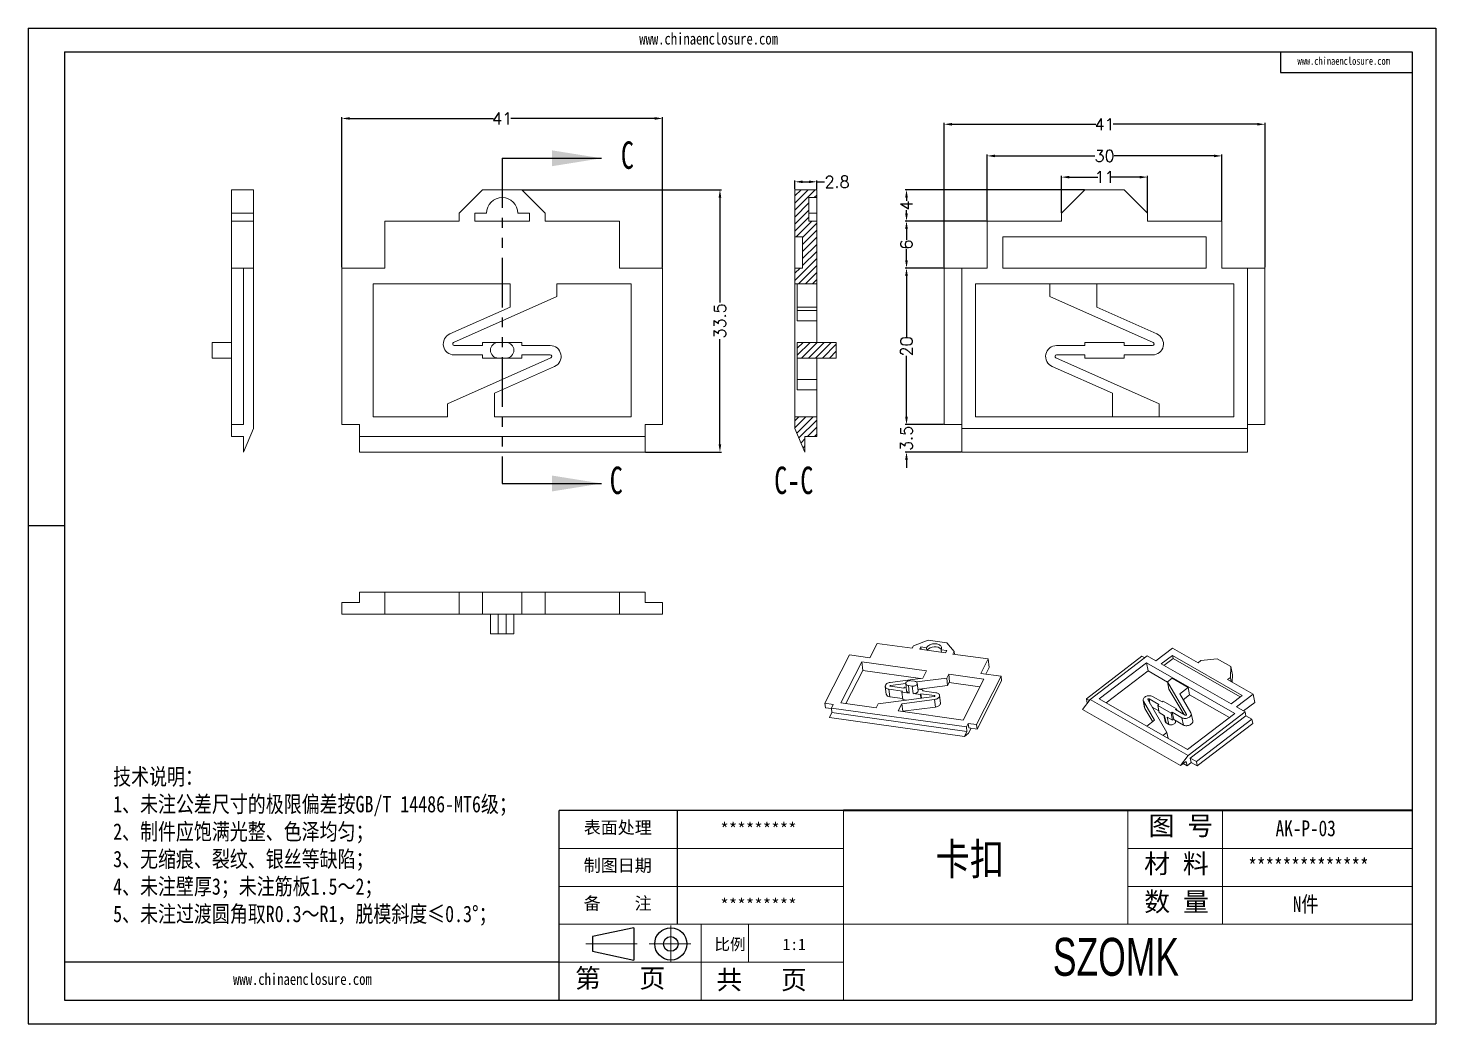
# Model space of a CAD drawing. Header units: inches. Extents: x 1571 to 2672, y 1089 to 1376.
# Drawn here: x 1571.1 to 1750.9, y 1088.5 to 1215.7 of the extents above; entities that cross this region are included whole.
import ezdxf

# ---------------------------------------------------------------- set-up
doc = ezdxf.new("R2010")
doc.units = ezdxf.units.IN
doc.linetypes.add('CENTER2', pattern=[28.575, 19.05, -3.175, 3.175, -3.175])
doc.linetypes.add('PHANTOM', pattern=[12.7, 6.35, -1.27, 1.27, -1.27, 1.27, -1.27])
doc.layers.add('文字', color=81, linetype='Continuous')
for name, color, linetype, lineweight in [('粗实线', 7, 'Continuous', 30), ('细实线', 3, 'Continuous', 9), ('细点划线', 2, 'CENTER2', 9)]:
    doc.layers.add(name, color=color, linetype=linetype, lineweight=lineweight)
doc.styles.add('SLDTEXTSTYLE5', font='TXT', dxfattribs={"width": 0.7})
doc.styles.get("Standard").update_dxf_attribs({"font": 'txt', "bigfont": 'gbcbig.shx'})
doc.styles.add('宋体', font='', dxfattribs={"width": 0.8, "height": 3.5})
doc.styles.add('长仿宋', font='', dxfattribs={"width": 0.7, "height": 4})
doc.styles.get('宋体').set_extended_font_data('SimSun')
doc.styles.get('长仿宋').set_extended_font_data('SimSun')
doc.dimstyles.new('1.5', dxfattribs={"dimtxt": 1.5, "dimasz": 1, "dimexe": 0.18, "dimexo": 0.0625, "dimgap": 0.1, "dimtad": 0, "dimzin": 9, "dimdsep": 46, "dimtxsty": 'Standard', "dimcen": 0.5, "dimclrd": 3, "dimclre": 3, "dimadec": 0, "dimazin": 2, "dimtfac": 1, "dimtofl": 0, "dimtmove": 0, "dimatfit": 3, "dimfxl": 0, "dimtolj": 1, "dimtzin": 0, "dimarcsym": 0})
pattern_1 = [(45, (-864.78535, -720.82306), (-0.4490128, 0.4490128), [])]
pattern_2 = [(45, (1032.9698, 539.2042), (-2.245064, 2.245064), [])]

# ---------------------------------------------------------------- blocks, each defined once
blk = doc.blocks.new('*D141')
at = {"color": 3, "lineweight": -2, "transparency": 16777216}
for p, q in [((1611.15, 1185.12), (1611.15, 1204.34)), ((1612.15, 1204.16), (1630.55, 1204.16)), ((1651.15, 1204.16), (1632.75, 1204.16)), ((1652.15, 1185.12), (1652.15, 1204.34))]:
    blk.add_line(p, q, dxfattribs=at)
at = {"color": 3, "transparency": 16777216}
for points in [[(1612.15, 1204.33), (1612.15, 1204), (1611.15, 1204.16)], [(1651.15, 1204.33), (1651.15, 1204), (1652.15, 1204.16)]]:
    blk.add_solid(points, dxfattribs=at)
at = {"layer": 'Defpoints', "color": 0, "transparency": 16777216}
for p in [(1652.15, 1204.16), (1611.15, 1185.05), (1652.15, 1185.05)]:
    blk.add_point(p, dxfattribs=at)
at = {"color": 0, "transparency": 16777216, "insert": (1631.65, 1204.16), "char_height": 1.5, "attachment_point": 5}
blk.add_mtext('\\A1;41', dxfattribs=at)
blk = doc.blocks.new('*D142')
at = {"color": 3, "lineweight": -2, "transparency": 16777216}
for p, q in [((1634.21, 1195.05), (1659.65, 1195.05)), ((1659.47, 1194.05), (1659.47, 1180.65)), ((1659.47, 1162.55), (1659.47, 1175.95)), ((1649.96, 1161.55), (1659.65, 1161.55))]:
    blk.add_line(p, q, dxfattribs=at)
at = {"color": 3, "transparency": 16777216}
for points in [[(1659.3, 1194.05), (1659.64, 1194.05), (1659.47, 1195.05)], [(1659.3, 1162.55), (1659.64, 1162.55), (1659.47, 1161.55)]]:
    blk.add_solid(points, dxfattribs=at)
at = {"layer": 'Defpoints', "color": 0, "transparency": 16777216}
for p in [(1634.15, 1195.05), (1649.9, 1161.55), (1659.47, 1161.55)]:
    blk.add_point(p, dxfattribs=at)
at = {"color": 0, "transparency": 16777216, "insert": (1659.47, 1178.3), "char_height": 1.5, "attachment_point": 5, "rotation": 90}
blk.add_mtext('\\A1;33.5', dxfattribs=at)
blk = doc.blocks.new('*D143')
at = {"color": 3, "lineweight": -2, "transparency": 16777216}
for p, q in [((1669.04, 1195.12), (1669.04, 1196.25)), ((1671.84, 1195.12), (1671.84, 1196.25)), ((1670.04, 1196.07), (1670.84, 1196.07)), ((1671.84, 1196.07), (1672.84, 1196.07))]:
    blk.add_line(p, q, dxfattribs=at)
at = {"color": 3, "transparency": 16777216}
for points in [[(1670.04, 1196.24), (1670.04, 1195.9), (1669.04, 1196.07)], [(1670.84, 1196.24), (1670.84, 1195.9), (1671.84, 1196.07)]]:
    blk.add_solid(points, dxfattribs=at)
at = {"layer": 'Defpoints', "color": 0, "transparency": 16777216}
for p in [(1669.04, 1195.05), (1671.84, 1196.07), (1671.84, 1195.05)]:
    blk.add_point(p, dxfattribs=at)
at = {"color": 0, "transparency": 16777216, "insert": (1674.44, 1196.07), "char_height": 1.5, "attachment_point": 5}
blk.add_mtext('\\A1;2.8', dxfattribs=at)
blk = doc.blocks.new('*D144')
at = {"color": 3, "lineweight": -2, "transparency": 16777216}
for p, q in [((1683.31, 1166.05), (1683.31, 1167.05)), ((1688.05, 1165.05), (1683.13, 1165.05)), ((1690.3, 1161.55), (1683.13, 1161.55)), ((1683.31, 1160.55), (1683.31, 1159.55))]:
    blk.add_line(p, q, dxfattribs=at)
at = {"color": 3, "transparency": 16777216}
for points in [[(1683.14, 1166.05), (1683.48, 1166.05), (1683.31, 1165.05)], [(1683.14, 1160.55), (1683.48, 1160.55), (1683.31, 1161.55)]]:
    blk.add_solid(points, dxfattribs=at)
at = {"layer": 'Defpoints', "color": 0, "transparency": 16777216}
for p in [(1683.31, 1165.05), (1688.12, 1165.05), (1690.37, 1161.55)]:
    blk.add_point(p, dxfattribs=at)
at = {"color": 0, "transparency": 16777216, "insert": (1683.31, 1163.3), "char_height": 1.5, "attachment_point": 5, "rotation": 90}
blk.add_mtext('\\A1;3.5', dxfattribs=at)
blk = doc.blocks.new('*D145')
at = {"color": 3, "lineweight": -2, "transparency": 16777216}
for p, q in [((1688.05, 1185.05), (1683.13, 1185.05)), ((1683.31, 1184.05), (1683.31, 1176.28)), ((1683.31, 1166.05), (1683.31, 1173.83)), ((1688.05, 1165.05), (1683.13, 1165.05))]:
    blk.add_line(p, q, dxfattribs=at)
at = {"color": 3, "transparency": 16777216}
for points in [[(1683.14, 1184.05), (1683.48, 1184.05), (1683.31, 1185.05)], [(1683.14, 1166.05), (1683.48, 1166.05), (1683.31, 1165.05)]]:
    blk.add_solid(points, dxfattribs=at)
at = {"layer": 'Defpoints', "color": 0, "transparency": 16777216}
for p in [(1683.31, 1185.05), (1688.12, 1185.05), (1688.12, 1165.05)]:
    blk.add_point(p, dxfattribs=at)
at = {"color": 0, "transparency": 16777216, "insert": (1683.31, 1175.05), "char_height": 1.5, "attachment_point": 5, "rotation": 90}
blk.add_mtext('\\A1;20', dxfattribs=at)
blk = doc.blocks.new('*D146')
at = {"color": 3, "lineweight": -2, "transparency": 16777216}
for p, q in [((1693.55, 1191.05), (1683.13, 1191.05)), ((1683.31, 1190.05), (1683.31, 1188.65)), ((1683.31, 1186.05), (1683.31, 1187.45)), ((1688.05, 1185.05), (1683.13, 1185.05))]:
    blk.add_line(p, q, dxfattribs=at)
at = {"color": 3, "transparency": 16777216}
for points in [[(1683.14, 1190.05), (1683.48, 1190.05), (1683.31, 1191.05)], [(1683.14, 1186.05), (1683.48, 1186.05), (1683.31, 1185.05)]]:
    blk.add_solid(points, dxfattribs=at)
at = {"layer": 'Defpoints', "color": 0, "transparency": 16777216}
for p in [(1683.31, 1191.05), (1693.62, 1191.05), (1688.12, 1185.05)]:
    blk.add_point(p, dxfattribs=at)
at = {"color": 0, "transparency": 16777216, "insert": (1683.31, 1188.05), "char_height": 1.5, "attachment_point": 5, "rotation": 90}
blk.add_mtext('\\A1;6', dxfattribs=at)
blk = doc.blocks.new('*D147')
at = {"color": 3, "lineweight": -2, "transparency": 16777216}
for p, q in [((1706.05, 1195.05), (1683.13, 1195.05)), ((1683.31, 1194.05), (1683.31, 1193.65)), ((1693.55, 1191.05), (1683.13, 1191.05)), ((1683.31, 1192.05), (1683.31, 1192.45))]:
    blk.add_line(p, q, dxfattribs=at)
at = {"color": 3, "transparency": 16777216}
for points in [[(1683.14, 1194.05), (1683.48, 1194.05), (1683.31, 1195.05)], [(1683.14, 1192.05), (1683.48, 1192.05), (1683.31, 1191.05)]]:
    blk.add_solid(points, dxfattribs=at)
at = {"layer": 'Defpoints', "color": 0, "transparency": 16777216}
for p in [(1683.31, 1195.05), (1706.12, 1195.05), (1693.62, 1191.05)]:
    blk.add_point(p, dxfattribs=at)
at = {"color": 0, "transparency": 16777216, "insert": (1683.31, 1193.05), "char_height": 1.5, "attachment_point": 5, "rotation": 90}
blk.add_mtext('\\A1;4', dxfattribs=at)
blk = doc.blocks.new('*D148')
at = {"color": 3, "lineweight": -2, "transparency": 16777216}
for p, q in [((1703.12, 1192.12), (1703.12, 1196.85)), ((1704.12, 1196.67), (1707.77, 1196.67)), ((1713.12, 1196.67), (1709.47, 1196.67)), ((1714.12, 1192.12), (1714.12, 1196.85))]:
    blk.add_line(p, q, dxfattribs=at)
at = {"color": 3, "transparency": 16777216}
for points in [[(1704.12, 1196.83), (1704.12, 1196.5), (1703.12, 1196.67)], [(1713.12, 1196.83), (1713.12, 1196.5), (1714.12, 1196.67)]]:
    blk.add_solid(points, dxfattribs=at)
at = {"layer": 'Defpoints', "color": 0, "transparency": 16777216}
for p in [(1714.12, 1196.67), (1703.12, 1192.05), (1714.12, 1192.05)]:
    blk.add_point(p, dxfattribs=at)
at = {"color": 0, "transparency": 16777216, "insert": (1708.62, 1196.67), "char_height": 1.5, "attachment_point": 5}
blk.add_mtext('\\A1;11', dxfattribs=at)
blk = doc.blocks.new('*D149')
at = {"color": 3, "lineweight": -2, "transparency": 16777216}
for p, q in [((1693.62, 1191.12), (1693.62, 1199.56)), ((1694.62, 1199.38), (1707.39, 1199.38)), ((1722.62, 1199.38), (1709.84, 1199.38)), ((1723.62, 1191.12), (1723.62, 1199.56))]:
    blk.add_line(p, q, dxfattribs=at)
at = {"color": 3, "transparency": 16777216}
for points in [[(1694.62, 1199.54), (1694.62, 1199.21), (1693.62, 1199.38)], [(1722.62, 1199.54), (1722.62, 1199.21), (1723.62, 1199.38)]]:
    blk.add_solid(points, dxfattribs=at)
at = {"layer": 'Defpoints', "color": 0, "transparency": 16777216}
for p in [(1723.62, 1199.38), (1693.62, 1191.05), (1723.62, 1191.05)]:
    blk.add_point(p, dxfattribs=at)
at = {"color": 0, "transparency": 16777216, "insert": (1708.62, 1199.38), "char_height": 1.5, "attachment_point": 5}
blk.add_mtext('\\A1;30', dxfattribs=at)
blk = doc.blocks.new('*D150')
at = {"color": 3, "lineweight": -2, "transparency": 16777216}
for p, q in [((1688.12, 1185.12), (1688.12, 1203.6)), ((1689.12, 1203.42), (1707.52, 1203.42)), ((1728.12, 1203.42), (1709.72, 1203.42)), ((1729.12, 1185.12), (1729.12, 1203.6))]:
    blk.add_line(p, q, dxfattribs=at)
at = {"color": 3, "transparency": 16777216}
for points in [[(1689.12, 1203.59), (1689.12, 1203.25), (1688.12, 1203.42)], [(1728.12, 1203.59), (1728.12, 1203.25), (1729.12, 1203.42)]]:
    blk.add_solid(points, dxfattribs=at)
at = {"layer": 'Defpoints', "color": 0, "transparency": 16777216}
for p in [(1688.12, 1203.42), (1688.12, 1185.05), (1729.12, 1185.05)]:
    blk.add_point(p, dxfattribs=at)
at = {"color": 0, "transparency": 16777216, "insert": (1708.62, 1203.42), "char_height": 1.5, "attachment_point": 5}
blk.add_mtext('\\A1;41', dxfattribs=at)

msp = doc.modelspace()

# ---------------------------------------------------------------- hatches: boundary and pattern name
at = {"linetype": 'Continuous', "lineweight": 0}
h = msp.add_hatch(dxfattribs=at)
h.set_pattern_fill('ANSI31', color=4, scale=0.2, style=0)
h.set_pattern_definition(pattern_1)
h.paths.add_polyline_path([(1669.038, 1189.055), (1670.038, 1189.055), (1670.038, 1185.055), (1669.038, 1185.055), (1669.038, 1183.055), (1671.838, 1183.055), (1671.838, 1191.055), (1670.838, 1191.055), (1670.838, 1194.055), (1671.838, 1194.055), (1671.838, 1195.055), (1669.038, 1195.055)], flags=0)
h = msp.add_hatch(dxfattribs=at)
h.set_pattern_fill('ANSI31', style=0)
h.set_pattern_definition(pattern_2)
h.paths.add_polyline_path([(1669.338, 1178.297), (1671.838, 1178.297), (1671.838, 1179.61), (1669.338, 1179.61)], flags=0)
h = msp.add_hatch(dxfattribs=at)
h.set_pattern_fill('ANSI31', color=4, scale=0.2, style=0)
h.set_pattern_definition(pattern_1)
h.paths.add_polyline_path([(1669.338, 1175.555), (1669.338, 1173.555), (1674.338, 1173.555), (1674.338, 1175.555)], flags=0)
h = msp.add_hatch(dxfattribs=at)
h.set_pattern_fill('ANSI31', style=0)
h.set_pattern_definition(pattern_2)
h.paths.add_polyline_path([(1669.338, 1169.499), (1671.838, 1169.499), (1671.838, 1170.812), (1669.338, 1170.812)], flags=0)
h = msp.add_hatch(dxfattribs=at)
h.set_pattern_fill('ANSI31', color=4, scale=0.2, style=0)
h.set_pattern_definition(pattern_1)
h.paths.add_polyline_path([(1670.338, 1163.555), (1671.838, 1163.555), (1671.838, 1166.055), (1669.038, 1166.055), (1669.038, 1164.555), (1670.338, 1161.555)], flags=0)

# ---------------------------------------------------------------- linework, layer by layer
for p, q in [((1571.074, 1215.696), (1750.949, 1215.696)), ((1571.074, 1215.696), (1571.074, 1088.511)), ((1750.949, 1215.696), (1750.949, 1088.511)), ((1575.728, 1212.668), (1747.921, 1212.668)), ((1575.728, 1212.668), (1575.728, 1091.54)), ((1731.098, 1212.668), (1731.098, 1210.039)), ((1747.921, 1212.668), (1747.921, 1091.54)), ((1731.098, 1210.039), (1747.921, 1210.039)), ((1575.728, 1152.104), (1571.074, 1152.104)), ((1571.074, 1147.393), (1571.074, 1088.511)), ((1675.244, 1115.765), (1638.906, 1115.765)), ((1638.906, 1091.54), (1638.906, 1115.765)), ((1654.047, 1101.23), (1654.047, 1115.765)), ((1638.906, 1096.385), (1575.728, 1096.385)), ((1575.728, 1091.54), (1747.921, 1091.54)), ((1571.074, 1088.511), (1750.949, 1088.511)), ((1571.074, 1088.511), (1654.35, 1088.511))]:
    msp.add_line(p, q)
at = {"color": 1, "linetype": 'PHANTOM', "lineweight": 30}
msp.add_line((1631.646, 1199.075), (1631.646, 1157.535), dxfattribs=at)
at = {"color": 7, "linetype": 'Continuous', "lineweight": 30}
for p, q in [((1631.646, 1199.075), (1644.346, 1199.075)), ((1631.646, 1157.535), (1644.346, 1157.535))]:
    msp.add_line(p, q, dxfattribs=at)
at = {"color": 7, "linetype": 'Continuous', "lineweight": 15}
for p, q in [((1597.077, 1195.055), (1599.877, 1195.055)), ((1597.077, 1192.055), (1597.077, 1195.055)), ((1599.877, 1195.055), (1599.877, 1192.055)), ((1629.146, 1195.055), (1626.146, 1192.055)), ((1634.146, 1195.055), (1629.146, 1195.055)), ((1637.146, 1192.055), (1634.146, 1195.055)), ((1669.038, 1189.055), (1669.038, 1195.055)), ((1669.038, 1195.055), (1671.838, 1195.055)), ((1671.838, 1194.055), (1671.838, 1195.055)), ((1706.116, 1195.055), (1703.116, 1192.055)), ((1706.116, 1195.055), (1711.116, 1195.055)), ((1714.116, 1192.055), (1711.116, 1195.055)), ((1671.838, 1194.055), (1670.838, 1194.055)), ((1670.838, 1191.055), (1670.838, 1194.055)), ((1671.838, 1192.055), (1671.838, 1194.055)), ((1599.877, 1192.055), (1597.077, 1192.055)), ((1597.077, 1192.055), (1597.077, 1191.055)), ((1599.877, 1191.055), (1597.077, 1191.055)), ((1597.077, 1191.055), (1597.077, 1185.055)), ((1599.877, 1192.055), (1599.877, 1191.055)), ((1599.877, 1191.055), (1599.877, 1185.055)), ((1616.646, 1191.055), (1616.646, 1185.055)), ((1626.146, 1191.055), (1616.646, 1191.055)), ((1626.146, 1192.055), (1626.146, 1191.055)), ((1628.146, 1192.055), (1628.146, 1191.055)), ((1629.646, 1192.055), (1628.146, 1192.055)), ((1628.146, 1191.055), (1635.146, 1191.055)), ((1635.146, 1192.055), (1633.646, 1192.055)), ((1635.146, 1191.055), (1635.146, 1192.055)), ((1637.146, 1192.055), (1637.146, 1191.055)), ((1637.146, 1191.055), (1646.646, 1191.055)), ((1646.646, 1191.055), (1646.646, 1185.055)), ((1670.838, 1192.055), (1671.838, 1192.055)), ((1670.838, 1191.055), (1671.838, 1191.055)), ((1671.838, 1191.055), (1671.838, 1192.055)), ((1671.838, 1183.055), (1671.838, 1191.055)), ((1693.616, 1191.055), (1693.616, 1185.055)), ((1703.116, 1191.055), (1693.616, 1191.055)), ((1703.116, 1192.055), (1703.116, 1191.055)), ((1714.116, 1192.055), (1714.116, 1191.055)), ((1714.116, 1191.055), (1723.616, 1191.055)), ((1723.616, 1191.055), (1723.616, 1185.055)), ((1670.038, 1189.055), (1669.038, 1189.055)), ((1669.038, 1189.055), (1669.038, 1185.055)), ((1670.038, 1189.055), (1670.038, 1185.055)), ((1721.616, 1189.055), (1695.616, 1189.055)), ((1695.616, 1189.055), (1695.616, 1185.055)), ((1721.616, 1185.055), (1721.616, 1189.055)), ((1597.077, 1165.055), (1597.077, 1185.055)), ((1598.577, 1185.055), (1597.077, 1185.055)), ((1598.577, 1165.055), (1598.577, 1185.055)), ((1599.877, 1185.055), (1598.577, 1185.055)), ((1599.877, 1164.555), (1599.877, 1185.055)), ((1616.646, 1185.055), (1611.146, 1185.055)), ((1611.146, 1185.055), (1611.146, 1165.055)), ((1646.646, 1185.055), (1652.146, 1185.055)), ((1652.146, 1165.055), (1652.146, 1185.055)), ((1669.038, 1183.055), (1669.038, 1185.055)), ((1669.038, 1185.055), (1670.038, 1185.055)), ((1688.116, 1165.055), (1688.116, 1185.055)), ((1688.116, 1185.055), (1690.366, 1185.055)), ((1690.366, 1164.555), (1690.366, 1185.055)), ((1693.616, 1185.055), (1690.366, 1185.055)), ((1695.616, 1185.055), (1721.616, 1185.055)), ((1723.616, 1185.055), (1726.866, 1185.055)), ((1726.866, 1164.555), (1726.866, 1185.055)), ((1729.116, 1185.055), (1726.866, 1185.055)), ((1729.116, 1185.055), (1729.116, 1165.055)), ((1632.646, 1183.055), (1615.146, 1183.055)), ((1615.146, 1183.055), (1615.146, 1166.055)), ((1632.646, 1183.055), (1632.646, 1180.055)), ((1648.146, 1183.055), (1638.646, 1183.055)), ((1638.646, 1181.407), (1638.646, 1183.055)), ((1648.146, 1166.055), (1648.146, 1183.055)), ((1671.838, 1183.055), (1669.038, 1183.055)), ((1669.038, 1183.055), (1669.038, 1166.055)), ((1669.338, 1183.055), (1669.338, 1180.055)), ((1671.838, 1183.055), (1671.838, 1180.055)), ((1725.116, 1183.055), (1692.116, 1183.055)), ((1692.116, 1183.055), (1692.116, 1166.055)), ((1701.616, 1181.407), (1701.616, 1183.055)), ((1707.616, 1183.055), (1707.616, 1180.055)), ((1725.116, 1166.055), (1725.116, 1183.055)), ((1632.646, 1180.055), (1624.947, 1176.634)), ((1625.434, 1175.537), (1638.646, 1181.407)), ((1669.338, 1180.055), (1669.338, 1179.61)), ((1669.338, 1180.055), (1671.838, 1180.055)), ((1671.838, 1180.055), (1671.838, 1179.61)), ((1714.828, 1175.537), (1701.616, 1181.407)), ((1707.616, 1180.055), (1715.315, 1176.634)), ((1669.338, 1178.297), (1669.338, 1179.61)), ((1671.838, 1179.61), (1669.338, 1179.61)), ((1669.338, 1178.297), (1671.838, 1178.297)), ((1671.838, 1178.297), (1671.838, 1179.61)), ((1671.838, 1175.555), (1671.838, 1178.297)), ((1594.577, 1173.555), (1594.577, 1175.555)), ((1594.577, 1175.555), (1597.077, 1175.555)), ((1629.146, 1175.155), (1625.515, 1175.155)), ((1629.146, 1175.555), (1629.146, 1175.155)), ((1631.146, 1175.555), (1629.146, 1175.555)), ((1632.146, 1175.555), (1631.146, 1175.555)), ((1634.146, 1175.555), (1632.146, 1175.555)), ((1634.146, 1175.155), (1634.146, 1175.555)), ((1637.776, 1175.155), (1634.146, 1175.155)), ((1674.338, 1175.555), (1669.338, 1175.555)), ((1669.338, 1173.555), (1669.338, 1175.555)), ((1674.338, 1173.555), (1674.338, 1175.555)), ((1702.486, 1175.155), (1706.116, 1175.155)), ((1706.116, 1175.155), (1706.116, 1175.555)), ((1706.116, 1175.555), (1711.116, 1175.555)), ((1711.116, 1175.555), (1711.116, 1175.155)), ((1711.116, 1175.155), (1714.747, 1175.155)), ((1594.577, 1173.555), (1597.077, 1173.555)), ((1637.857, 1173.572), (1624.646, 1167.702)), ((1625.515, 1173.955), (1629.146, 1173.955)), ((1629.146, 1173.955), (1629.146, 1173.555)), ((1629.146, 1173.555), (1631.146, 1173.555)), ((1631.146, 1173.555), (1632.146, 1173.555)), ((1632.146, 1173.555), (1634.146, 1173.555)), ((1634.146, 1173.555), (1634.146, 1173.955)), ((1634.146, 1173.955), (1637.776, 1173.955)), ((1669.338, 1173.555), (1674.338, 1173.555)), ((1669.338, 1173.555), (1669.338, 1170.812)), ((1671.838, 1173.555), (1671.838, 1170.812)), ((1702.405, 1173.572), (1715.616, 1167.702)), ((1706.116, 1173.955), (1702.486, 1173.955)), ((1706.116, 1173.555), (1706.116, 1173.955)), ((1711.116, 1173.555), (1706.116, 1173.555)), ((1714.747, 1173.955), (1711.116, 1173.955)), ((1711.116, 1173.955), (1711.116, 1173.555)), ((1630.646, 1169.055), (1638.345, 1172.475)), ((1709.616, 1169.055), (1701.918, 1172.475)), ((1671.838, 1170.812), (1669.338, 1170.812)), ((1669.338, 1169.499), (1669.338, 1170.812)), ((1669.338, 1169.499), (1671.838, 1169.499)), ((1671.838, 1169.499), (1671.838, 1170.812)), ((1671.838, 1166.055), (1671.838, 1169.499)), ((1624.646, 1167.702), (1624.646, 1166.055)), ((1630.646, 1166.055), (1630.646, 1169.055)), ((1709.616, 1166.055), (1709.616, 1169.055)), ((1715.616, 1167.702), (1715.616, 1166.055)), ((1615.146, 1166.055), (1624.646, 1166.055)), ((1630.646, 1166.055), (1648.146, 1166.055)), ((1669.038, 1164.555), (1669.038, 1166.055)), ((1669.038, 1166.055), (1671.838, 1166.055)), ((1671.838, 1163.555), (1671.838, 1166.055)), ((1692.116, 1166.055), (1725.116, 1166.055)), ((1598.577, 1165.055), (1597.077, 1165.055)), ((1597.077, 1163.555), (1597.077, 1165.055)), ((1598.577, 1161.555), (1599.877, 1164.555)), ((1613.396, 1165.055), (1611.146, 1165.055)), ((1613.396, 1163.555), (1613.396, 1165.055)), ((1649.896, 1165.055), (1652.146, 1165.055)), ((1649.896, 1163.555), (1649.896, 1165.055)), ((1669.038, 1164.555), (1670.338, 1161.555)), ((1690.366, 1165.055), (1688.116, 1165.055)), ((1690.366, 1164.555), (1726.866, 1164.555)), ((1690.366, 1161.555), (1690.366, 1164.555)), ((1726.866, 1165.055), (1729.116, 1165.055)), ((1726.866, 1164.555), (1726.866, 1161.555)), ((1598.577, 1163.555), (1597.077, 1163.555)), ((1598.577, 1161.555), (1598.577, 1163.555)), ((1649.896, 1163.555), (1613.396, 1163.555)), ((1613.396, 1163.555), (1613.396, 1161.555)), ((1649.896, 1161.555), (1649.896, 1163.555)), ((1670.338, 1163.555), (1670.338, 1161.555)), ((1671.838, 1163.555), (1670.338, 1163.555)), ((1613.396, 1161.555), (1649.896, 1161.555)), ((1726.866, 1161.555), (1690.366, 1161.555)), ((1611.146, 1142.332), (1611.146, 1140.832)), ((1611.146, 1142.332), (1613.396, 1142.332)), ((1613.396, 1142.332), (1613.396, 1143.632)), ((1616.646, 1143.632), (1613.396, 1143.632)), ((1616.646, 1143.632), (1616.646, 1140.832)), ((1626.146, 1143.632), (1616.646, 1143.632)), ((1626.146, 1140.832), (1626.146, 1143.632)), ((1626.146, 1143.632), (1629.146, 1143.632)), ((1629.146, 1143.632), (1629.146, 1140.832)), ((1634.146, 1143.632), (1629.146, 1143.632)), ((1634.146, 1140.832), (1634.146, 1143.632)), ((1634.146, 1143.632), (1637.146, 1143.632)), ((1637.146, 1143.632), (1637.146, 1140.832)), ((1637.146, 1143.632), (1646.646, 1143.632)), ((1646.646, 1143.632), (1646.646, 1140.832)), ((1646.646, 1143.632), (1649.896, 1143.632)), ((1649.896, 1143.632), (1649.896, 1142.332)), ((1652.146, 1142.332), (1649.896, 1142.332)), ((1652.146, 1142.332), (1652.146, 1140.832)), ((1616.646, 1140.832), (1611.146, 1140.832)), ((1626.146, 1140.832), (1616.646, 1140.832)), ((1629.146, 1140.832), (1626.146, 1140.832)), ((1634.146, 1140.832), (1629.146, 1140.832)), ((1630.146, 1140.832), (1630.146, 1138.332)), ((1631.146, 1138.332), (1631.146, 1140.832)), ((1632.146, 1138.332), (1632.146, 1140.832)), ((1633.146, 1138.332), (1633.146, 1140.832)), ((1637.146, 1140.832), (1634.146, 1140.832)), ((1637.146, 1140.832), (1646.646, 1140.832)), ((1646.646, 1140.832), (1652.146, 1140.832)), ((1631.146, 1138.332), (1630.146, 1138.332)), ((1632.146, 1138.332), (1631.146, 1138.332)), ((1633.146, 1138.332), (1632.146, 1138.332)), ((1679.558, 1137.113), (1678.618, 1135.264)), ((1684.05, 1136.482), (1679.558, 1137.113)), ((1686.095, 1137.516), (1684.206, 1136.79)), ((1688.459, 1137.184), (1686.095, 1137.516)), ((1689.407, 1136.061), (1688.459, 1137.184)), ((1676.017, 1135.629), (1672.882, 1129.466)), ((1678.618, 1135.264), (1676.017, 1135.629)), ((1684.206, 1136.79), (1684.05, 1136.482)), ((1685.152, 1136.658), (1684.995, 1136.35)), ((1684.995, 1136.35), (1688.305, 1135.885)), ((1685.861, 1136.558), (1685.152, 1136.658)), ((1685.19, 1136.322), (1685.152, 1136.658)), ((1685.899, 1136.223), (1685.861, 1136.558)), ((1688.461, 1136.193), (1687.752, 1136.293)), ((1687.79, 1135.957), (1687.752, 1136.293)), ((1688.305, 1135.885), (1688.461, 1136.193)), ((1689.407, 1136.061), (1689.25, 1135.752)), ((1689.25, 1135.752), (1693.742, 1135.122)), ((1689.445, 1135.725), (1689.407, 1136.061)), ((1693.742, 1135.122), (1692.801, 1133.273)), ((1693.864, 1134.035), (1693.742, 1135.122)), ((1706.29, 1130.047), (1713.397, 1135.47)), ((1706.782, 1129.953), (1714.067, 1135.511)), ((1713.397, 1135.47), (1713.748, 1135.268)), ((1715.181, 1134.874), (1714.067, 1135.511)), ((1717.313, 1136.501), (1715.181, 1134.874)), ((1717.288, 1135.566), (1715.867, 1134.482)), ((1717.367, 1135.195), (1716.19, 1134.297)), ((1726.204, 1130.467), (1717.288, 1135.566)), ((1717.367, 1135.195), (1717.288, 1135.566)), ((1720.571, 1134.638), (1717.313, 1136.501)), ((1725.959, 1130.28), (1717.367, 1135.195)), ((1723.021, 1135.134), (1720.926, 1134.909)), ((1723.021, 1135.134), (1724.736, 1134.153)), ((1677.595, 1134.747), (1674.93, 1129.508)), ((1675.56, 1129.42), (1677.717, 1133.66)), ((1685.869, 1133.586), (1677.595, 1134.747)), ((1677.595, 1134.747), (1677.717, 1133.66)), ((1677.717, 1133.66), (1685.106, 1132.623)), ((1685.869, 1133.586), (1685.399, 1132.661)), ((1692.801, 1133.273), (1695.402, 1132.908)), ((1693.864, 1134.035), (1693.431, 1133.185)), ((1713.956, 1134.626), (1707.915, 1130.016)), ((1708.82, 1129.499), (1714.175, 1133.586)), ((1725.272, 1128.154), (1713.956, 1134.626)), ((1714.175, 1133.586), (1713.956, 1134.626)), ((1714.175, 1133.586), (1716.66, 1132.164)), ((1715.867, 1134.482), (1724.782, 1129.383)), ((1720.926, 1134.909), (1720.571, 1134.638)), ((1724.698, 1132.751), (1724.736, 1134.153)), ((1724.736, 1134.153), (1724.955, 1133.113)), ((1680.595, 1131.608), (1680.704, 1130.638)), ((1685.399, 1132.661), (1681.222, 1132.118)), ((1682.976, 1131.384), (1681.259, 1131.624)), ((1681.281, 1131.748), (1683.22, 1132)), ((1683.038, 1131.507), (1682.976, 1131.384)), ((1683.278, 1131.473), (1683.038, 1131.507)), ((1683.221, 1131.98), (1683.33, 1131.01)), ((1683.562, 1131.728), (1683.671, 1130.758)), ((1683.562, 1131.728), (1684.034, 1131.662)), ((1684.348, 1132.278), (1683.875, 1132.344)), ((1684.034, 1131.662), (1684.143, 1130.691)), ((1684.597, 1132.179), (1688.447, 1132.68)), ((1684.797, 1131.055), (1684.688, 1132.026)), ((1684.943, 1131.24), (1688.556, 1131.71)), ((1688.447, 1132.68), (1688.706, 1133.188)), ((1688.556, 1131.71), (1688.447, 1132.68)), ((1688.556, 1131.71), (1688.815, 1132.217)), ((1693.197, 1132.557), (1688.706, 1133.188)), ((1688.815, 1132.217), (1688.706, 1133.188)), ((1688.76, 1132.11), (1692.689, 1131.559)), ((1690.532, 1127.319), (1693.197, 1132.557)), ((1692.267, 1126.745), (1695.402, 1132.908)), ((1692.332, 1126.163), (1695.467, 1132.326)), ((1695.467, 1132.326), (1695.402, 1132.908)), ((1716.652, 1132.205), (1717.237, 1132.651)), ((1719.096, 1128.022), (1716.652, 1132.205)), ((1716.652, 1132.205), (1716.848, 1131.276)), ((1717.237, 1132.651), (1719.295, 1131.474)), ((1719.295, 1131.474), (1718.228, 1130.661)), ((1719.295, 1131.474), (1719.49, 1130.546)), ((1724.698, 1132.751), (1724.343, 1132.48)), ((1724.343, 1132.48), (1727.6, 1130.617)), ((1724.812, 1132.212), (1724.698, 1132.751)), ((1724.955, 1133.113), (1724.929, 1132.145)), ((1686.846, 1130.318), (1679.68, 1129.386)), ((1681.071, 1131.255), (1682.788, 1131.014)), ((1681.18, 1130.284), (1681.071, 1131.255)), ((1681.18, 1130.284), (1682.819, 1130.054)), ((1682.788, 1131.014), (1682.725, 1130.891)), ((1682.725, 1130.891), (1683.671, 1130.758)), ((1682.834, 1129.92), (1682.725, 1130.891)), ((1682.729, 1129.404), (1686.905, 1129.948)), ((1682.834, 1129.92), (1683.294, 1129.856)), ((1684.143, 1130.691), (1685.089, 1130.559)), ((1685.402, 1131.175), (1684.774, 1131.263)), ((1685.089, 1130.559), (1685.152, 1130.682)), ((1685.141, 1130.096), (1685.089, 1130.559)), ((1685.152, 1130.682), (1686.868, 1130.441)), ((1685.216, 1130.106), (1685.152, 1130.682)), ((1685.34, 1131.052), (1685.402, 1131.175)), ((1687.056, 1130.811), (1685.34, 1131.052)), ((1685.418, 1131.041), (1685.402, 1131.175)), ((1687.014, 1128.977), (1686.905, 1129.948)), ((1687.641, 1129.487), (1687.532, 1130.458)), ((1705.818, 1128.657), (1706.782, 1129.953)), ((1706.29, 1130.047), (1706.407, 1129.49)), ((1706.684, 1129.821), (1706.29, 1130.047)), ((1706.782, 1129.953), (1719.298, 1122.795)), ((1707.915, 1130.016), (1719.231, 1123.544)), ((1713.546, 1129.815), (1713.741, 1128.886)), ((1715.005, 1127.286), (1713.581, 1129.724)), ((1713.581, 1129.724), (1713.777, 1128.795)), ((1714.138, 1129.925), (1716.582, 1125.743)), ((1715.546, 1129.301), (1714.302, 1130.013)), ((1714.728, 1130.339), (1715.973, 1129.627)), ((1715.973, 1129.627), (1716.115, 1129.735)), ((1716.115, 1129.735), (1717.83, 1128.754)), ((1718.734, 1128.047), (1716.848, 1131.276)), ((1718.228, 1130.661), (1719.653, 1128.224)), ((1719.49, 1130.546), (1718.664, 1129.915)), ((1719.49, 1130.546), (1724.587, 1127.631)), ((1724.782, 1129.383), (1726.204, 1130.467)), ((1727.6, 1130.617), (1725.468, 1128.99)), ((1727.6, 1130.617), (1727.82, 1129.577)), ((1673.946, 1129.316), (1672.882, 1129.466)), ((1672.948, 1128.883), (1672.882, 1129.466)), ((1673.72, 1128.775), (1672.948, 1128.883)), ((1673.777, 1128.272), (1673.463, 1127.656)), ((1673.711, 1128.854), (1673.946, 1129.316)), ((1690.968, 1126.432), (1673.711, 1128.854)), ((1673.777, 1128.272), (1673.711, 1128.854)), ((1691.033, 1125.85), (1673.777, 1128.272)), ((1674.93, 1129.508), (1679.422, 1128.878)), ((1679.68, 1129.386), (1679.422, 1128.878)), ((1682.259, 1128.48), (1682.729, 1129.404)), ((1682.259, 1128.48), (1690.532, 1127.319)), ((1682.838, 1128.434), (1682.729, 1129.404)), ((1682.821, 1128.401), (1682.838, 1128.434)), ((1682.838, 1128.434), (1687.014, 1128.977)), ((1718.334, 1121.498), (1705.818, 1128.657)), ((1706.428, 1129.478), (1706.407, 1129.49)), ((1714.765, 1127.103), (1713.777, 1128.795)), ((1715.555, 1128.48), (1714.695, 1128.971)), ((1715.404, 1129.193), (1715.546, 1129.301)), ((1717.119, 1128.212), (1715.404, 1129.193)), ((1715.404, 1129.193), (1715.6, 1128.264)), ((1716.286, 1127.872), (1715.6, 1128.264)), ((1716.174, 1127.936), (1716.348, 1127.111)), ((1716.482, 1126.943), (1716.286, 1127.872)), ((1717.261, 1128.321), (1717.119, 1128.212)), ((1717.119, 1128.212), (1717.315, 1127.283)), ((1718.506, 1127.609), (1717.261, 1128.321)), ((1717.457, 1127.392), (1717.261, 1128.321)), ((1717.83, 1128.754), (1717.687, 1128.646)), ((1717.687, 1128.646), (1718.932, 1127.934)), ((1717.83, 1128.754), (1717.875, 1128.539)), ((1719.231, 1123.544), (1725.272, 1128.154)), ((1719.298, 1122.795), (1726.583, 1128.353)), ((1726.685, 1127.87), (1719.577, 1122.447)), ((1719.884, 1127.204), (1719.688, 1128.133)), ((1725.468, 1128.99), (1726.583, 1128.353)), ((1727.82, 1129.577), (1726.373, 1128.473)), ((1726.685, 1127.87), (1726.583, 1128.353)), ((1727.456, 1127.429), (1726.685, 1127.87)), ((1673.463, 1127.656), (1690.72, 1125.234)), ((1690.968, 1126.432), (1691.203, 1126.894)), ((1691.033, 1125.85), (1690.968, 1126.432)), ((1691.269, 1126.312), (1691.203, 1126.894)), ((1691.203, 1126.894), (1692.267, 1126.745)), ((1691.247, 1125.654), (1691.561, 1126.271)), ((1691.269, 1126.312), (1692.332, 1126.163)), ((1692.332, 1126.163), (1692.267, 1126.745)), ((1714.013, 1126.529), (1715.005, 1127.286)), ((1716.825, 1126.747), (1716.482, 1126.943)), ((1716.825, 1126.747), (1716.629, 1127.676)), ((1717.315, 1127.283), (1716.629, 1127.676)), ((1717.457, 1127.392), (1717.315, 1127.283)), ((1718.702, 1126.68), (1717.457, 1127.392)), ((1717.669, 1127.121), (1717.633, 1127.291)), ((1718.506, 1127.609), (1718.702, 1126.68)), ((1727.456, 1127.429), (1720.349, 1122.006)), ((1727.574, 1126.871), (1720.466, 1121.449)), ((1727.456, 1127.429), (1727.574, 1126.871)), ((1690.72, 1125.234), (1691.033, 1125.85)), ((1690.72, 1125.234), (1691.247, 1125.654)), ((1716.582, 1125.743), (1716.07, 1125.352)), ((1716.582, 1125.743), (1716.746, 1124.966)), ((1719.298, 1122.795), (1718.334, 1121.498)), ((1719.577, 1122.447), (1719.695, 1121.89)), ((1719.577, 1122.447), (1720.349, 1122.006)), ((1719.044, 1122.04), (1718.334, 1121.498)), ((1718.677, 1121.76), (1719.162, 1121.483)), ((1719.044, 1122.04), (1719.162, 1121.483)), ((1719.162, 1121.483), (1719.695, 1121.89)), ((1719.695, 1121.89), (1720.466, 1121.449)), ((1720.349, 1122.006), (1720.466, 1121.449))]:
    msp.add_line(p, q, dxfattribs=at)
at = {"color": 8, "linetype": 'Continuous', "lineweight": 15}
for p, q in [((1681.295, 1131.619), (1681.281, 1131.748)), ((1686.881, 1130.326), (1686.868, 1130.441)), ((1714.302, 1130.013), (1714.423, 1129.437)), ((1719.096, 1128.022), (1719.102, 1127.995))]:
    msp.add_line(p, q, dxfattribs=at)
at = {"color": 7, "linetype": 'Continuous', "lineweight": 15, "flags": 128}
for points in [[(1687.752, 1136.293), (1687.786, 1136.378), (1687.802, 1136.464), (1687.799, 1136.549), (1687.777, 1136.632), (1687.738, 1136.711), (1687.681, 1136.785), (1687.608, 1136.852), (1687.52, 1136.912), (1687.419, 1136.962), (1687.306, 1137.002), (1687.184, 1137.031), (1687.055, 1137.049), (1686.921, 1137.056), (1686.785, 1137.051), (1686.65, 1137.034), (1686.517, 1137.006), (1686.39, 1136.966), (1686.271, 1136.917), (1686.162, 1136.859), (1686.064, 1136.793), (1685.981, 1136.72), (1685.913, 1136.641), (1685.861, 1136.558)], [(1681.222, 1132.118), (1681.106, 1132.097), (1680.995, 1132.063), (1680.892, 1132.019), (1680.801, 1131.965), (1680.724, 1131.903), (1680.663, 1131.835), (1680.621, 1131.762), (1680.598, 1131.687), (1680.595, 1131.613), (1680.612, 1131.54), (1680.648, 1131.472), (1680.704, 1131.409), (1680.776, 1131.355), (1680.863, 1131.31), (1680.962, 1131.277), (1681.071, 1131.255)], [(1681.259, 1131.624), (1681.23, 1131.632), (1681.207, 1131.647), (1681.194, 1131.665), (1681.192, 1131.686), (1681.201, 1131.707), (1681.221, 1131.726), (1681.248, 1131.74), (1681.281, 1131.748)], [(1683.875, 1132.344), (1683.78, 1132.351), (1683.682, 1132.346), (1683.586, 1132.329), (1683.495, 1132.301), (1683.412, 1132.263), (1683.341, 1132.216), (1683.285, 1132.161), (1683.245, 1132.103), (1683.224, 1132.041), (1683.221, 1131.98), (1683.238, 1131.92), (1683.273, 1131.865), (1683.325, 1131.817), (1683.393, 1131.777), (1683.472, 1131.747), (1683.562, 1131.728)], [(1684.034, 1131.662), (1684.13, 1131.655), (1684.227, 1131.66), (1684.323, 1131.677), (1684.415, 1131.705), (1684.497, 1131.744), (1684.568, 1131.791), (1684.624, 1131.845), (1684.664, 1131.904), (1684.685, 1131.965), (1684.688, 1132.027), (1684.671, 1132.086), (1684.636, 1132.141), (1684.584, 1132.189), (1684.517, 1132.229), (1684.437, 1132.259), (1684.348, 1132.278)], [(1684.143, 1130.691), (1684.239, 1130.684), (1684.336, 1130.69), (1684.432, 1130.707), (1684.524, 1130.735), (1684.606, 1130.773), (1684.677, 1130.82), (1684.733, 1130.874), (1684.773, 1130.933), (1684.794, 1130.995), (1684.797, 1131.055)], [(1686.868, 1130.441), (1686.898, 1130.433), (1686.921, 1130.419), (1686.934, 1130.4), (1686.936, 1130.379), (1686.926, 1130.358), (1686.907, 1130.34), (1686.879, 1130.326), (1686.846, 1130.318)], [(1686.905, 1129.948), (1687.022, 1129.969), (1687.133, 1130.002), (1687.235, 1130.047), (1687.327, 1130.101), (1687.404, 1130.163), (1687.464, 1130.231), (1687.507, 1130.303), (1687.53, 1130.378), (1687.533, 1130.453), (1687.516, 1130.526), (1687.479, 1130.594), (1687.424, 1130.656), (1687.352, 1130.711), (1687.265, 1130.755), (1687.165, 1130.789), (1687.056, 1130.811)], [(1713.581, 1129.724), (1713.55, 1129.796), (1713.539, 1129.872), (1713.548, 1129.952), (1713.577, 1130.031), (1713.624, 1130.108), (1713.689, 1130.182), (1713.77, 1130.248), (1713.864, 1130.306), (1713.969, 1130.355), (1714.081, 1130.391), (1714.197, 1130.416), (1714.315, 1130.427), (1714.43, 1130.424), (1714.539, 1130.409), (1714.639, 1130.38), (1714.728, 1130.339)], [(1714.302, 1130.013), (1714.275, 1130.023), (1714.243, 1130.026), (1714.209, 1130.021), (1714.178, 1130.009), (1714.153, 1129.991), (1714.137, 1129.969), (1714.132, 1129.947), (1714.138, 1129.925)], [(1687.014, 1128.977), (1687.131, 1128.999), (1687.242, 1129.032), (1687.344, 1129.076), (1687.436, 1129.13), (1687.513, 1129.192), (1687.573, 1129.261), (1687.616, 1129.333), (1687.639, 1129.408), (1687.642, 1129.483), (1687.641, 1129.487)], [(1713.777, 1128.795), (1713.746, 1128.867), (1713.741, 1128.886)], [(1719.653, 1128.224), (1719.684, 1128.152), (1719.695, 1128.075), (1719.686, 1127.996), (1719.657, 1127.916), (1719.61, 1127.839), (1719.545, 1127.766), (1719.464, 1127.699), (1719.37, 1127.641), (1719.265, 1127.593), (1719.153, 1127.556), (1719.036, 1127.532), (1718.919, 1127.52), (1718.804, 1127.523), (1718.695, 1127.539), (1718.594, 1127.568), (1718.506, 1127.609)], [(1718.932, 1127.934), (1718.959, 1127.924), (1718.991, 1127.921), (1719.025, 1127.926), (1719.056, 1127.939), (1719.081, 1127.956), (1719.097, 1127.978), (1719.102, 1128.001), (1719.096, 1128.022)], [(1717.669, 1127.121), (1717.674, 1127.071), (1717.663, 1127.006), (1717.633, 1126.941), (1717.586, 1126.879), (1717.523, 1126.822), (1717.447, 1126.773), (1717.361, 1126.733), (1717.268, 1126.704), (1717.171, 1126.688), (1717.075, 1126.684), (1716.983, 1126.692), (1716.898, 1126.714), (1716.825, 1126.747)], [(1719.884, 1127.204), (1719.891, 1127.146), (1719.882, 1127.067), (1719.853, 1126.987), (1719.805, 1126.91), (1719.74, 1126.837), (1719.66, 1126.77), (1719.566, 1126.712), (1719.461, 1126.664), (1719.349, 1126.627), (1719.232, 1126.603), (1719.115, 1126.592), (1719, 1126.594), (1718.891, 1126.61), (1718.79, 1126.639), (1718.702, 1126.68)]]:
    msp.add_lwpolyline(points, dxfattribs=at)
at = {"color": 7, "linetype": 'Continuous', "lineweight": 15}
for centre, radius, start, end in [((1631.646, 1192.055), 2, 0, 180), ((1625.515, 1175.355), 1.4, 113.95536, 270), ((1714.747, 1175.355), 1.4, 270, 66.04464), ((1625.515, 1175.355), 0.2, 113.95536, 270), ((1631.146, 1174.555), 1, 90, 270), ((1632.146, 1174.555), 1, 270, 90), ((1637.776, 1173.755), 1.4, 293.95536, 90), ((1702.486, 1173.755), 1.4, 90, 246.04464), ((1714.747, 1175.355), 0.2, 270, 66.04464), ((1637.776, 1173.755), 0.2, 293.95536, 90), ((1702.486, 1173.755), 0.2, 90, 246.04464), ((1686.907, 1135.442), 1.246, 45.96851, 141.45931), ((1681.19, 1130.795), 0.511, 197.95593, 268.90746), ((1683.67, 1131.113), 0.355, 196.8051, 270.05829), ((1716.596, 1127.171), 0.255, 193.6247, 243.48541)]:
    msp.add_arc(centre, radius, start, end, dxfattribs=at)
at = {"color": 7, "linetype": 'Continuous', "lineweight": 30}
for points in [[(1644.346, 1199.075), (1637.996, 1200.091), (1637.996, 1198.059)], [(1644.346, 1157.535), (1637.996, 1158.551), (1637.996, 1156.519)]]:
    msp.add_solid(points, dxfattribs=at)
at = {"layer": '粗实线', "color": 7, "lineweight": 40}
msp.add_line((1747.921, 1115.765), (1675.244, 1115.765), dxfattribs=at)
at = {"layer": '粗实线', "color": 7}
for p, q in [((1648.482, 1100.776), (1643.187, 1099.654)), ((1643.187, 1099.654), (1643.187, 1097.782)), ((1648.482, 1100.776), (1648.482, 1096.627)), ((1643.187, 1097.782), (1648.482, 1096.627))]:
    msp.add_line(p, q, dxfattribs=at)
for radius in [2.058, 0.936]:
    msp.add_circle((1653.193, 1098.718), radius, dxfattribs=at)
at = {"layer": '细实线', "color": 7}
for p, q in [((1675.244, 1115.765), (1675.244, 1091.54)), ((1711.583, 1115.765), (1711.583, 1101.23)), ((1723.696, 1115.765), (1723.696, 1101.332)), ((1675.244, 1110.92), (1638.906, 1110.92)), ((1747.921, 1110.92), (1711.583, 1110.92)), ((1675.244, 1106.075), (1638.906, 1106.075)), ((1747.921, 1106.075), (1711.583, 1106.075)), ((1747.921, 1101.23), (1638.906, 1101.23)), ((1657.075, 1101.23), (1657.075, 1091.54)), ((1663.131, 1101.23), (1663.131, 1096.385)), ((1675.244, 1096.385), (1638.906, 1096.385))]:
    msp.add_line(p, q, dxfattribs=at)
at = {"layer": '细点划线', "color": 7}
for p, q in [((1653.193, 1101.088), (1653.193, 1096.385)), ((1642.343, 1098.718), (1648.887, 1098.718)), ((1650.441, 1098.718), (1655.76, 1098.718))]:
    msp.add_line(p, q, dxfattribs=at)

# ---------------------------------------------------------------- texts
at = {"color": 7, "linetype": 'Continuous', "char_height": 3.5, "attachment_point": 1, "style": 'SLDTEXTSTYLE5'}
for s, insert in [('C', (1646.813, 1201.228)), ('C', (1645.389, 1159.688)), ('C-C', (1666.403, 1159.688))]:
    msp.add_mtext(s, dxfattribs=dict(at, insert=insert))
at = {"char_height": 1.5934, "width": 905.61198, "attachment_point": 1}
for s, insert in [('{\\fSimHei|b0|i0|c134|p49;表面处理}', (1642.066, 1114.39)), ('{\\fSimHei|b0|i0|c134|p49;*********}', (1659.518, 1114.185)), ('{\\fSimHei|b0|i0|c134|p49;制图日期}', (1642.066, 1109.545)), ('{\\fSimHei|b0|i0|c134|p49;备    注}', (1642.066, 1104.7)), ('{\\fSimHei|b0|i0|c134|p49;*********}', (1659.518, 1104.495))]:
    msp.add_mtext(s, dxfattribs=dict(at, insert=insert))
at = {"layer": '文字', "color": 0, "attachment_point": 1, "style": '宋体'}
for s, insert, char_height, width in [('www.chinaenclosure.com', (1649.163, 1215.086), 1.48046, 26.01023), ('www.chinaenclosure.com', (1733.265, 1212.002), 0.98697, 17.34015), ('{\\H1.111x;技术说明：\\P1、未注公差尺寸的极限偏差按GB/T 14486-MT6级；\\P2、制件应饱满光整、色泽均匀；\\P3、无缩痕、裂纹、银丝等缺陷；\\P4、未注壁厚3；未注筋板1.5～2；\\P5、未注过渡圆角取R0.3～R1，脱模斜度≤0.3%%D；}', (1581.934, 1121.135), 1.89263, 68.93597), ('{\\H1.111x;AK-P-03}', (1730.475, 1114.5), 1.81693, 21.0057), ('卡扣', (1687.006, 1111.582), 4.0376, 51.61942), ('{\\H1.111x;**************}', (1726.98, 1109.654), 1.81693, 21.0057), ('{\\H1.111x;N件}', (1732.672, 1104.809), 1.81693, 21.0057), ('www.chinaenclosure.com', (1597.26, 1094.967), 1.48046, 26.01023)]:
    msp.add_mtext(s, dxfattribs=dict(at, insert=insert, char_height=char_height, width=width))
at = {"layer": '粗实线', "insert": (1702.01, 1099.495), "char_height": 4.84514, "width": 54.3334, "attachment_point": 1, "style": '长仿宋'}
msp.add_mtext('{\\fSTXinwei|b0|i0|c134|p2;SZOMK}', dxfattribs=at)
at = {"layer": '细实线', "color": 7, "attachment_point": 1}
for s, insert, char_height, width in [('{\\fSimSun|b0|i0|c134|p54;图 号}', (1714.247, 1115.03), 2.42257, 12.11284), ('{\\fSimSun|b0|i0|c134|p54;材 料   }', (1713.672, 1110.185), 2.42257, 12.11284), ('{\\fSimSun|b0|i0|c134|p54;数 量}', (1713.684, 1105.316), 2.42257, 10.94547), ('{\\fSimSun|b0|i0|c134|p54;比例}', (1658.771, 1099.395), 1.45354, 6.38059), ('{\\fSimSun|b0|i0|c134|p54;1:1}', (1667.477, 1099.395), 1.45354, 6.38059), ('{\\fSimSun|b0|i0|c134|p54;第   页}', (1640.944, 1095.552), 2.42257, 18.16926), ('{\\fSimSun|b0|i0|c134|p54; 共   页}', (1657.371, 1095.346), 2.42257, 18.16926)]:
    msp.add_mtext(s, dxfattribs=dict(at, insert=insert, char_height=char_height, width=width))

# ---------------------------------------------------------------- dimensions: what is measured, and where the dimension line sits
for base, p1, p2, picture, middle in [((1652.146, 1204.162), (1611.146, 1185.055), (1652.146, 1185.055), '*D141', (1631.646, 1204.162)), ((1688.116, 1203.421), (1729.116, 1185.055), (1688.116, 1185.055), '*D150', (1708.616, 1203.421)), ((1723.616, 1199.377), (1693.616, 1191.055), (1723.616, 1191.055), '*D149', (1708.616, 1199.377)), ((1671.838, 1196.071), (1669.038, 1195.055), (1671.838, 1195.055), '*D143', (1674.438, 1196.071)), ((1714.116, 1196.666), (1703.116, 1192.055), (1714.116, 1192.055), '*D148', (1708.616, 1196.666))]:
    dim = msp.add_linear_dim(base=base, p1=p1, p2=p2, dimstyle='1.5')
    dim.commit()
    dim.dimension.update_dxf_attribs({"geometry": picture, "text_midpoint": middle})
for base, p1, p2, picture, middle in [((1659.469, 1161.555), (1634.146, 1195.055), (1649.896, 1161.555), '*D142', (1659.469, 1178.305)), ((1683.308, 1195.055), (1693.616, 1191.055), (1706.116, 1195.055), '*D147', (1683.308, 1193.055)), ((1683.308, 1191.055), (1688.116, 1185.055), (1693.616, 1191.055), '*D146', (1683.308, 1188.055)), ((1683.308, 1185.055), (1688.116, 1165.055), (1688.116, 1185.055), '*D145', (1683.308, 1175.055)), ((1683.308, 1165.055), (1690.366, 1161.555), (1688.116, 1165.055), '*D144', (1683.308, 1163.305))]:
    dim = msp.add_linear_dim(base=base, p1=p1, p2=p2, angle=90, dimstyle='1.5')
    dim.commit()
    dim.dimension.update_dxf_attribs({"geometry": picture, "text_midpoint": middle})

doc.saveas('drawing.dxf')
